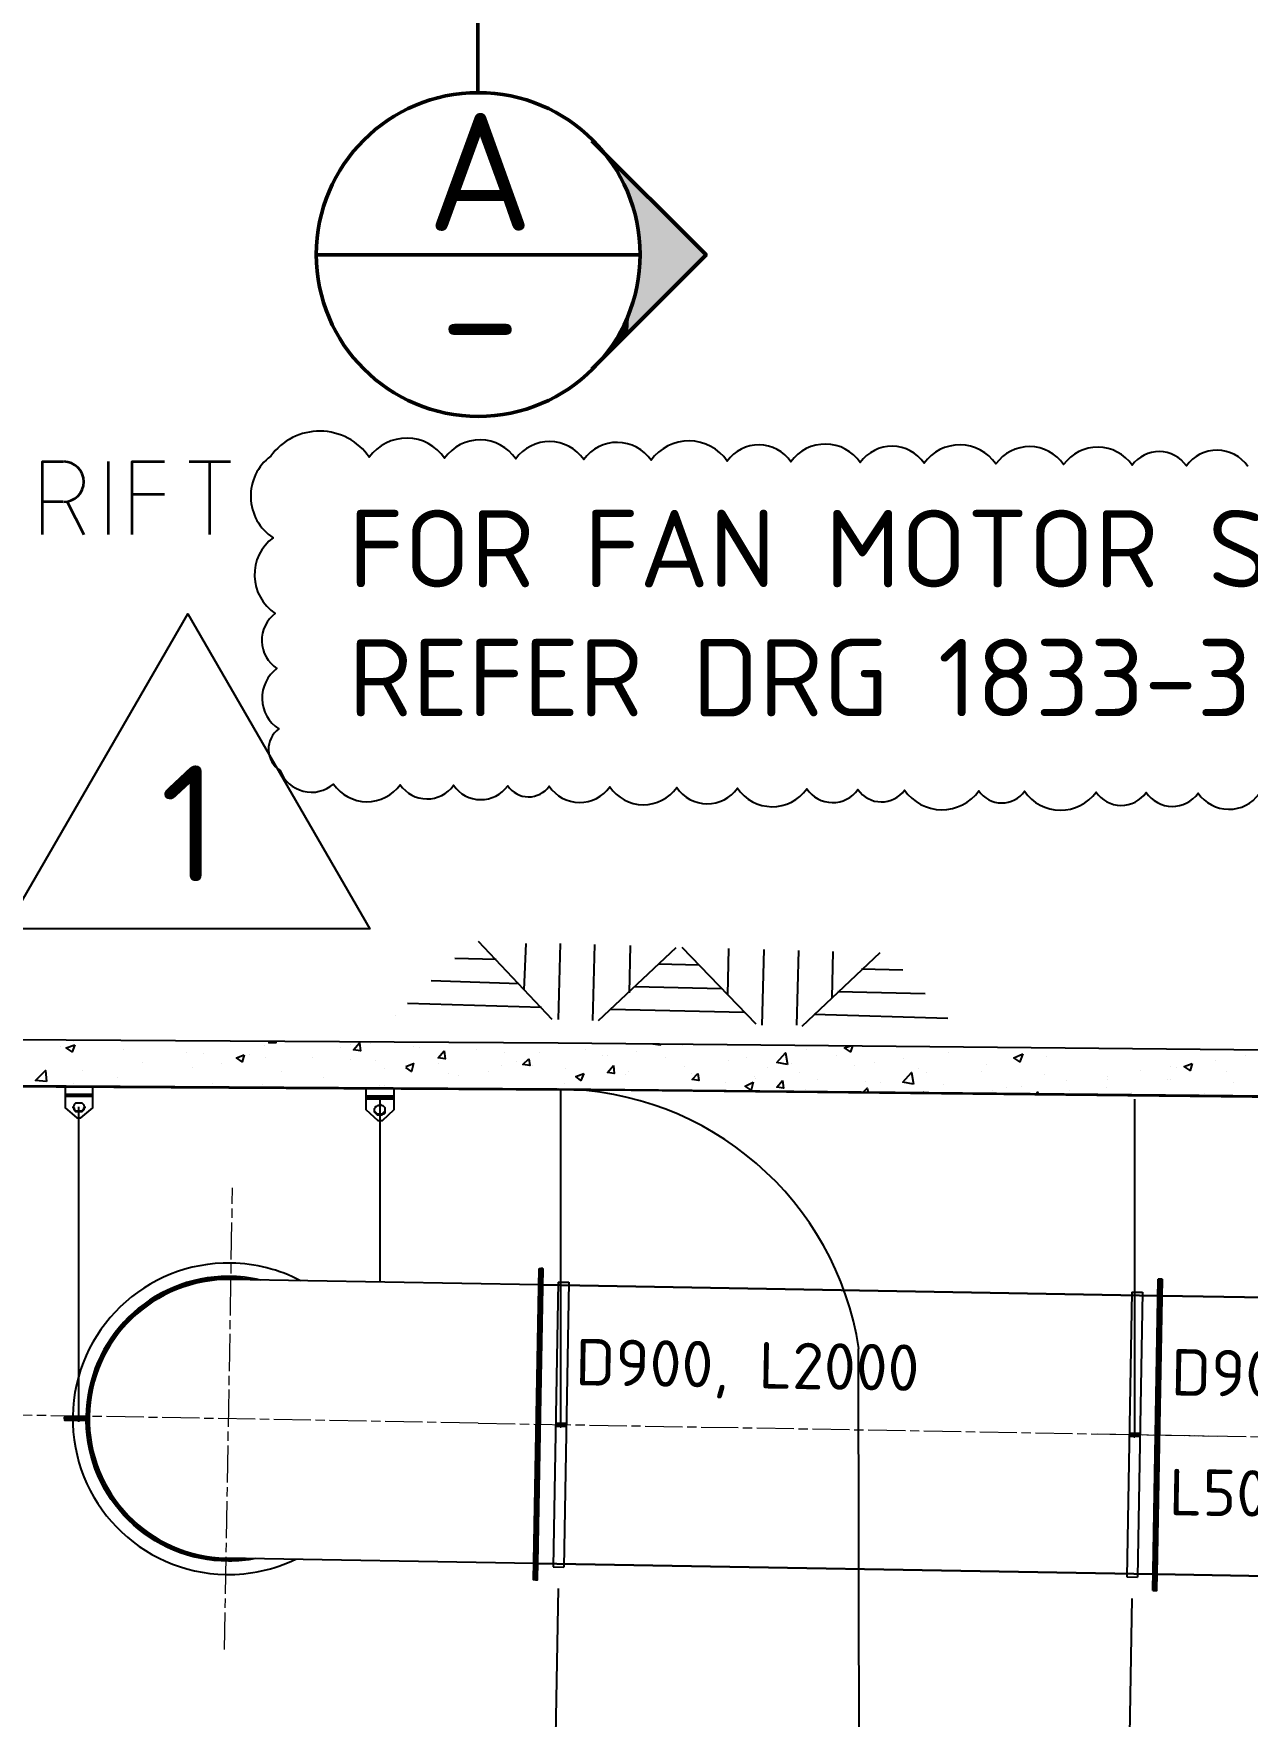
# Model space of a CAD drawing. Header units: inches. Extents: x 0 to 63075, y 0 to 44550.
# Drawn here: x 9265 to 13184, y 13735 to 19171 of the extents above; entities that cross this region are included whole.
import ezdxf

# ---------------------------------------------------------------- set-up
doc = ezdxf.new("R2010")
doc.units = ezdxf.units.IN
doc.header["$MEASUREMENT"] = 0
doc.linetypes.add('ACAD_ISO02W100', pattern=[15, 12, -3])
doc.linetypes.add('ACAD_ISO08W100', pattern=[36, 24, -3, 6, -3])
for name, color, linetype in [('PDF2_Geometry', 7, 'Continuous'), ('PDF_AXES', 7, 'Continuous'), ('PDF_Text', 7, 'Continuous')]:
    doc.layers.add(name, color=color, linetype=linetype)
doc.layers.add('PDF2_Solid Fills', color=7, linetype='Continuous', true_color=0x00338d)
doc.styles.add('PDF ISOCPEUR', font='isocpeur.ttf')

# ---------------------------------------------------------------- blocks, each defined once
blk = doc.blocks.new('1693_SIDE')
at = {"layer": 'PDF2_Geometry', "lineweight": 35}
for points in [[(-178007.1, -66182), (-178007.1, -65946.8), (-177940.3, -65946.8)], [(-177794.1, -66182), (-177794.1, -65946.8)], [(-177717.9, -66182), (-177717.9, -65946.8), (-177613, -65946.8)], [(-177533.5, -65946.8), (-177400.1, -65946.8)], [(-177466.8, -66182), (-177466.8, -65946.8)], [(-177940.3, -66077.1), (-178007.1, -66077.1)], [(-177927.6, -66077.1), (-177873.6, -66182)], [(-177717.9, -66051.7), (-177613, -66051.7)]]:
    blk.add_lwpolyline(points, dxfattribs=at)
at = {"layer": 'PDF2_Geometry', "color": 252, "lineweight": 25, "true_color": 0x939598}
for points in [[(-176360.9, -67748.7), (-176599.2, -67497.7)], [(-176446.7, -67504), (-176453, -67653.4)], [(-176335.5, -67504), (-176341.8, -67748.7)], [(-176224.2, -67507.2), (-176230.6, -67751.9)], [(-176109.8, -67510.4), (-176113, -67662.9)], [(-176542, -67554.9), (-176675.5, -67551.7)], [(-176211.5, -67751.9), (-175960.5, -67516.8)], [(-175703, -67764.6), (-175941.4, -67516.8)], [(-175792, -67519.9), (-175795.2, -67669.3)], [(-175677.6, -67523.1), (-175684, -67767.8)], [(-175566.4, -67526.3), (-175572.7, -67767.8)], [(-175553.7, -67771), (-175302.6, -67532.6)], [(-175455.2, -67529.5), (-175458.3, -67678.8)], [(-175887.4, -67574), (-176017.7, -67570.8)], [(-175229.5, -67589.8), (-175363, -67586.7)], [(-176468.9, -67634.3), (-176751.8, -67624.8)], [(-175814.3, -67650.2), (-176093.9, -67643.9)], [(-175156.4, -67666.1), (-175439.3, -67659.8)], [(-176395.8, -67710.6), (-176828, -67697.9)], [(-175741.2, -67726.5), (-176173.4, -67717)], [(-176866.2, -67736), (-176866.2, -67736)], [(-175083.3, -67745.6), (-175515.5, -67732.9)], [(-177949.9, -67837.7), (-177949.9, -67837.7)], [(-177905.4, -67818.7), (-177905.4, -67818.7)], [(-177288.8, -67834.6), (-177288.8, -67834.6)], [(-177253.9, -67818.7), (-177253.9, -67825), (-177276.1, -67825), (-177269.8, -67818.7)], [(-177215.7, -67821.8), (-177215.7, -67821.8)], [(-177012.4, -67831.4), (-177012.4, -67831.4)], [(-176948.8, -67828.2), (-176948.8, -67828.2)], [(-176809, -67837.7), (-176809, -67837.7)], [(-176316.4, -67828.2), (-176316.4, -67828.2)], [(-176036.7, -67828.2), (-176011.3, -67831.4), (-176011.3, -67828.2)], [(-175941.4, -67834.6), (-175941.4, -67834.6)], [(-175391.6, -67834.6), (-175397.9, -67853.6), (-175417, -67840.9), (-175397.9, -67834.6)], [(-183266.6, -67882.2), (-180934, -67949), (-176106.6, -67977.6), (-173399, -68006.2), (-165069.5, -68222.3)], [(-177746.5, -67847.3), (-177746.5, -67847.3)], [(-177682.9, -67888.6), (-177682.9, -67888.6)], [(-177543.1, -67856.8), (-177543.1, -67856.8)], [(-177485.9, -67860), (-177485.9, -67860)], [(-177428.7, -67891.8), (-177428.7, -67891.8)], [(-177339.7, -67863.2), (-177339.7, -67863.2)], [(-177285.7, -67872.7), (-177285.7, -67872.7)], [(-177136.3, -67872.7), (-177136.3, -67872.7)], [(-177044.1, -67840.9), (-177044.1, -67840.9)], [(-177012.4, -67879), (-177012.4, -67879)], [(-176932.9, -67882.2), (-176932.9, -67882.2)], [(-176834.4, -67901.3), (-176809, -67891.8), (-176815.3, -67917.2), (-176834.4, -67904.5)], [(-176789.9, -67840.9), (-176789.9, -67840.9)], [(-176729.5, -67891.8), (-176729.5, -67891.8)], [(-176707.3, -67879), (-176707.3, -67879)], [(-176605.6, -67847.3), (-176605.6, -67847.3)], [(-176516.6, -67856.8), (-176516.6, -67856.8)], [(-176475.3, -67885.4), (-176475.3, -67885.4)], [(-176402.2, -67856.8), (-176402.2, -67856.8)], [(-176252.8, -67847.3), (-176252.8, -67847.3)], [(-176198.8, -67866.3), (-176198.8, -67866.3)], [(-176182.9, -67866.3), (-176182.9, -67866.3)], [(-176087.6, -67853.6), (-176087.6, -67853.6)], [(-175995.4, -67872.7), (-175995.4, -67872.7)], [(-175792, -67882.2), (-175792, -67882.2)], [(-175734.8, -67872.7), (-175734.8, -67872.7)], [(-175588.6, -67891.8), (-175588.6, -67891.8)], [(-175541, -67847.3), (-175541, -67847.3)], [(-175442.4, -67866.3), (-175442.4, -67866.3)], [(-175321.7, -67888.6), (-175321.7, -67888.6)], [(-175226.3, -67875.9), (-175226.3, -67875.9)], [(-175080.2, -67856.8), (-175080.2, -67856.8)], [(-174959.4, -67894.9), (-174959.4, -67894.9)], [(-174765.5, -67869.5), (-174765.5, -67869.5)], [(-174218.9, -67882.2), (-174218.9, -67882.2)], [(-174123.6, -67866.3), (-174123.6, -67866.3)], [(-177876.8, -67914), (-177876.8, -67914)], [(-177765.5, -67936.2), (-177765.5, -67936.2)], [(-177524, -67904.5), (-177524, -67904.5)], [(-177234.8, -67917.2), (-177234.8, -67917.2)], [(-177101.3, -67936.2), (-177101.3, -67936.2)], [(-176904.3, -67907.6), (-176904.3, -67907.6)], [(-176697.7, -67923.5), (-176697.7, -67923.5)], [(-176662.8, -67929.9), (-176662.8, -67929.9)], [(-176567.4, -67917.2), (-176567.4, -67917.2)], [(-176526.1, -67898.1), (-176526.1, -67898.1)], [(-176424.4, -67898.1), (-176424.4, -67898.1)], [(-176319.6, -67907.6), (-176319.6, -67907.6)], [(-176125.7, -67926.7), (-176125.7, -67926.7)], [(-176116.2, -67917.2), (-176116.2, -67917.2)], [(-175935, -67901.3), (-175935, -67901.3)], [(-175912.8, -67923.5), (-175912.8, -67923.5)], [(-175887.4, -67942.6), (-175887.4, -67942.6)], [(-175709.4, -67933.1), (-175709.4, -67933.1)], [(-175706.2, -67939.4), (-175706.2, -67939.4)], [(-175664.9, -67904.5), (-175664.9, -67904.5)], [(-175563.2, -67920.4), (-175563.2, -67920.4)], [(-175506, -67942.6), (-175506, -67942.6)], [(-175385.2, -67898.1), (-175385.2, -67898.1)], [(-175350.3, -67949), (-175350.3, -67949)], [(-175178.7, -67907.6), (-175178.7, -67907.6)], [(-175153.2, -67920.4), (-175153.2, -67920.4)], [(-174975.3, -67917.2), (-174975.3, -67917.2)], [(-174771.9, -67926.7), (-174771.9, -67926.7)], [(-174702, -67945.8), (-174702, -67945.8)], [(-174568.5, -67933.1), (-174568.5, -67933.1)], [(-174568.5, -67942.6), (-174568.5, -67942.6)], [(-174460.4, -67914), (-174460.4, -67914)], [(-174374.6, -67942.6), (-174374.6, -67942.6)], [(-174365.1, -67901.3), (-174365.1, -67901.3)], [(-174365.1, -67942.6), (-174365.1, -67942.6)], [(-174346, -67904.5), (-174346, -67904.5)], [(-174184, -67917.2), (-174184, -67917.2)], [(-177908.5, -67955.3), (-177908.5, -67955.3)], [(-177457.3, -67955.3), (-177457.3, -67955.3)], [(-177295.2, -67958.5), (-177295.2, -67958.5)], [(-176920.2, -67961.7), (-176920.2, -67961.7)], [(-176904.3, -67961.7), (-176904.3, -67961.7)], [(-176322.7, -67955.3), (-176322.7, -67955.3)], [(-175801.6, -67952.1), (-175801.6, -67952.1)], [(-175544.1, -67974.4), (-175544.1, -67974.4)], [(-175356.6, -67983.9), (-175343.9, -67971.2), (-175340.7, -67983.9)], [(-175302.6, -67952.1), (-175302.6, -67952.1)], [(-175169.1, -67987.1), (-175162.8, -67983.9), (-175162.8, -67987.1)], [(-175099.2, -67958.5), (-175099.2, -67958.5)], [(-174940.3, -67977.6), (-174940.3, -67977.6)], [(-174895.8, -67968), (-174895.8, -67968)], [(-174845, -67964.8), (-174845, -67964.8)], [(-174797.3, -67990.3), (-174794.1, -67983.9), (-174791, -67990.3)], [(-174791, -67980.7), (-174791, -67980.7)], [(-174692.4, -67977.6), (-174692.4, -67977.6)], [(-174571.7, -67968), (-174571.7, -67968)], [(-174489.1, -67983.9), (-174489.1, -67983.9)], [(-174285.7, -67993.4), (-174285.7, -67993.4)], [(-174253.9, -67987.1), (-174253.9, -67987.1)], [(-174161.7, -67952.1), (-174161.7, -67952.1)], [(-165069.5, -75258.3), (-175363, -74950), (-175372.5, -68813.4)]]:
    blk.add_lwpolyline(points, dxfattribs=at)
for points in [[(-183269.8, -67729.7), (-180934, -67796.4), (-176341.8, -67825), (-173395.8, -67853.6), (-165066.4, -68069.7), (-165066.4, -68219.1), (-173399, -68003), (-176345, -67974.4), (-180934, -67945.8), (-183269.8, -67879)], [(-177902.2, -67831.4), (-177911.7, -67853.6), (-177930.8, -67840.9)], [(-176983.8, -67825), (-176980.6, -67850.4), (-177002.8, -67847.3)], [(-177355.6, -67863.2), (-177361.9, -67885.4), (-177381, -67872.7)], [(-176710.5, -67850.4), (-176707.3, -67875.9), (-176729.5, -67872.7)], [(-176437.1, -67875.9), (-176434, -67898.1), (-176456.2, -67894.9)], [(-175601.3, -67894.9), (-175636.3, -67888.6), (-175607.7, -67856.8)], [(-174841.8, -67860), (-174851.3, -67885.4), (-174870.4, -67872.7)], [(-174295.2, -67891.8), (-174301.5, -67914), (-174320.6, -67901.3)], [(-177994.4, -67949), (-178029.3, -67945.8), (-177997.5, -67914)], [(-176259.2, -67923.5), (-176268.7, -67945.8), (-176284.6, -67933.1)], [(-176163.8, -67898.1), (-176160.7, -67923.5), (-176182.9, -67920.4)], [(-175890.5, -67923.5), (-175887.4, -67945.8), (-175909.6, -67942.6)], [(-175617.2, -67945.8), (-175614.1, -67971.2), (-175636.3, -67968)], [(-175194.6, -67958.5), (-175229.5, -67952.1), (-175200.9, -67920.4)], [(-175712.6, -67952.1), (-175718.9, -67977.6), (-175738, -67964.8)]]:
    blk.add_lwpolyline(points, close=True, dxfattribs=at)
at = {"layer": 'PDF2_Geometry', "lineweight": 35}
blk.add_arc((-177938.7, -66012), 65.1, 270, 90, dxfattribs=at)
at = {"layer": 'PDF2_Geometry', "color": 252, "lineweight": 25, "true_color": 0x939598}
blk.add_arc((-176346.6, -68961.1), 986.8, 8.7124, 89.6486, dxfattribs=at)
blk = doc.blocks.new('FAN_DUCT_2000')
at = {"lineweight": 30}
for p, q in [((32135.5, -18994.6), (32135.5, -18094.6)), ((32135.5, -18094.6), (34123.5, -18094.6)), ((34123.5, -18094.6), (34123.5, -18994.6)), ((32135.5, -18994.6), (34123.5, -18994.6))]:
    blk.add_line(p, q, dxfattribs=at)
at = {"linetype": 'ACAD_ISO08W100', "lineweight": 0, "ltscale": 5}
blk.add_lwpolyline([(34323.5, -18544.6), (31935.5, -18544.6)], dxfattribs=at)
at = {"layer": 'PDF_AXES', "lineweight": 30}
for points in [[(32135.5, -18041.6), (32129.5, -18041.6), (32129.5, -19047.6), (32135.5, -19047.6)], [(34129.5, -18041.6), (34123.5, -18041.6), (34123.5, -19047.6), (34129.5, -19047.6)]]:
    blk.add_lwpolyline(points, close=True, dxfattribs=at)
at = {"layer": 'PDF_Text', "insert": (34012.6, -18730.3), "char_height": 150, "attachment_point": 4, "rotation": 180, "style": 'PDF ISOCPEUR'}
blk.add_mtext('D900, L2000', dxfattribs=at)
blk = doc.blocks.new('FAN_DUCT_500')
at = {"lineweight": 30}
for p, q in [((39079.8, -18994.6), (39079.8, -18094.6)), ((39079.8, -18094.6), (39567.8, -18094.6)), ((39567.8, -18094.6), (39567.8, -18994.6)), ((39079.8, -18994.6), (39567.8, -18994.6))]:
    blk.add_line(p, q, dxfattribs=at)
at = {"linetype": 'ACAD_ISO08W100', "lineweight": 0, "ltscale": 5}
blk.add_lwpolyline([(39767.8, -18544.6), (38879.8, -18544.6)], dxfattribs=at)
at = {"layer": 'PDF_AXES', "lineweight": 30}
for points in [[(39079.8, -18041.6), (39073.8, -18041.6), (39073.8, -19047.6), (39079.8, -19047.6)], [(39573.8, -18041.6), (39567.8, -18041.6), (39567.8, -19047.6), (39573.8, -19047.6)]]:
    blk.add_lwpolyline(points, close=True, dxfattribs=at)
at = {"layer": 'PDF_Text', "char_height": 150, "attachment_point": 4, "rotation": 180, "style": 'PDF ISOCPEUR'}
for s, insert in [('L500', (39533.2, -18361.4)), ('D900', (39533.2, -18748.4))]:
    blk.add_mtext(s, dxfattribs=dict(at, insert=insert))

msp = doc.modelspace()

# ---------------------------------------------------------------- linework, layer by layer
for p, q in [((10968, 14682.7), (10968, 15760.6)), ((12820.8, 14650.4), (12820.8, 15728.3)), ((10896.3, 15128.6), (9902.5, 15146)), ((10958.5, 15137.6), (10942.4, 14217.7)), ((10958.5, 15137.6), (10993.5, 15136.9)), ((10993.5, 15136.9), (10977.4, 14217.1)), ((12811.2, 15105.2), (12795.1, 14185.4)), ((12811.2, 15105.2), (12846.2, 15104.6)), ((12846.2, 15104.6), (12830.1, 14184.8)), ((10950.5, 14682.6), (10985.5, 14682)), ((10950.5, 14677.6), (10985.4, 14677)), ((10950.4, 14672.6), (10985.4, 14672)), ((12803.1, 14640.3), (12838.1, 14639.7)), ((12803.2, 14645.3), (12838.2, 14644.7)), ((12803.3, 14650.3), (12838.3, 14649.7)), ((10880.6, 14228.8), (9886.8, 14246.1)), ((10942.4, 14217.7), (10977.4, 14217.1)), ((10958.7, 14147.4), (10915.1, 11647.8)), ((12795.1, 14185.4), (12830.1, 14184.8)), ((12811.5, 14115.1), (12767.8, 11615.5))]:
    msp.add_line(p, q)
at = {"linetype": 'ACAD_ISO02W100'}
for p, q in [((10959.9, 14672.5), (10960, 14682.5)), ((10975.9, 14672.2), (10976, 14682.2)), ((12812.6, 14640.1), (12812.8, 14650.1)), ((12828.6, 14639.9), (12828.8, 14649.9))]:
    msp.add_line(p, q, dxfattribs=at)
for points in [[(13186.3, 17772.2, 0.520567), (12987.6, 17774.3, 0.520567), (12812.4, 17776.2, 0.520567), (12591.1, 17778.5, 0.520567), (12372.4, 17780.8, 0.520567), (12140.6, 17783.2, 0.520567), (11934.7, 17785.4, 0.520567), (11710.8, 17787.7, 0.520567), (11504.7, 17789.9, 0.520567), (11259.1, 17792.5, 0.520567), (11041.6, 17794.8, 0.520567), (10822.3, 17797.1, 0.520567), (10592.3, 17799.5, 0.520567), (10349.2, 17802.1, 0.520567), (10030.7, 17805.4, 0.520567), (10038.5, 17542.4, 0.520567), (10045.7, 17297.9, 0.520567), (10051, 17119.9, 0.520567), (10056.8, 16924.6, 0.520567), (10060.8, 16790.3, 0.520567), (10233.8, 16746.6, 0.520567), (10449, 16744.4, 0.520567), (10621.5, 16742.6, 0.520567), (10796.1, 16740.7, 0.520567), (10930, 16739.3, 0.520567), (11125.6, 16737.3, 0.520567), (11341.8, 16735, 0.520567), (11537.7, 16732.9, 0.520567), (11761.6, 16730.6, 0.520567), (11927, 16728.8, 0.520567), (12077.5, 16727.3, 0.520567), (12317.5, 16724.7, 0.520567), (12465.3, 16723.2, 0.520567), (12695.8, 16720.8, 0.520567), (12857.9, 16719.1, 0.520567), (13025.6, 16717.3, 0.520567), (13222.6, 16715.2, 0.520567)], [(9969.7, 15144.8, 0.041484), (9894.6, 15151.1, 0.413116), (9439.6, 14697.8, -0.36102), (9437.6, 14696.1), (9364.6, 14696.1), (9364.6, 14701.1), (9432.7, 14701.1)], [(9997.8, 15144.3, 0.056647), (9894.6, 15156.1, 0.409805), (9434.7, 14703, -0.402985), (9432.7, 14701.1), (9432.6, 14701.1)], [(9954, 14245, -0.032745), (9894.6, 14241.1, -0.413116), (9439.6, 14694.4, 0.36102), (9437.6, 14696.1), (9364.6, 14696.1), (9364.6, 14691.1), (9432.7, 14691.1)], [(9982.1, 14244.5, -0.047897), (9894.6, 14236.1, -0.409805), (9434.7, 14689.1, 0.402985), (9432.7, 14691.1), (9432.6, 14691.1)]]:
    msp.add_lwpolyline(points, format="xyb")
msp.add_lwpolyline([(9175.5, 16279), (9763, 17296.6), (10351.4, 16279), (9175.5, 16279)])
at = {"linetype": 'ACAD_ISO08W100', "lineweight": 0, "ltscale": 5}
for points in [[(9881.6, 13950.3), (9907.6, 15441.8)], [(10700.5, 14682), (9209, 14708)], [(10967.8, 14666.5), (10967.9, 14677.3), (10968.1, 14688.1)], [(12820.5, 14634.2), (12820.7, 14645), (12820.9, 14655.8)]]:
    msp.add_lwpolyline(points, dxfattribs=at)
msp.add_lwpolyline([(10897.2, 15181.6), (10903.2, 15181.5), (10885.7, 14175.7), (10879.7, 14175.8)], close=True)
for radius, start, end in [(503, 89, 269), (503, 62.4612, 89), (450, 89, 269), (503, 269, 295.5388)]:
    msp.add_arc((9894.6, 14696.1), radius, start, end)
at = {"layer": 'PDF2_Geometry', "lineweight": 50}
for points in [[(10699.3, 18976.8), (10699.3, 19730)], [(11067.9, 18824.3), (11436.6, 18455.7), (11067.9, 18087)], [(10178.1, 18455.7), (11220.5, 18455.7)]]:
    msp.add_lwpolyline(points, dxfattribs=at)
at = {"layer": 'PDF2_Geometry', "lineweight": 25}
for points in [[(9367.1, 15773.4), (9367.1, 15744.8), (9367.1, 15741.6), (9367.1, 15738.4), (9367.1, 15735.3), (9367.1, 15700.3), (9405.2, 15668.5), (9417.9, 15668.5), (9456.1, 15700.3), (9456.1, 15735.3), (9456.1, 15738.4)], [(9367.1, 15744.8), (9456.1, 15744.8), (9456.1, 15767)], [(9367.1, 15738.4), (9456.1, 15738.4), (9456.1, 15741.6), (9367.1, 15741.6), (9456.1, 15741.6), (9456.1, 15744.8)], [(10428.5, 15760.7), (10428.5, 15738.4), (10428.5, 15735.3), (10428.5, 15732.1), (10428.5, 15728.9), (10428.5, 15725.7), (10428.5, 15693.9), (10390.4, 15659), (10377.7, 15659), (10339.5, 15693.9), (10339.5, 15725.7), (10339.5, 15728.9)], [(10428.5, 15738.4), (10339.5, 15738.4), (10339.5, 15760.7)], [(10428.5, 15735.3), (10339.5, 15735.3), (10339.5, 15738.4)], [(10428.5, 15732.1), (10339.5, 15732.1), (10339.5, 15735.3)], [(10428.5, 15728.9), (10339.5, 15728.9), (10339.5, 15732.1)], [(10384, 15137.6), (10384, 15725.7)], [(9392.5, 15703.5), (9395.7, 15700.3), (9395.7, 15697.1), (9398.8, 15693.9), (9402, 15690.8), (9405.2, 15690.8), (9408.4, 15690.8), (9414.7, 15690.8), (9417.9, 15690.8), (9421.1, 15690.8), (9424.3, 15693.9), (9427.5, 15697.1), (9427.5, 15700.3), (9430.6, 15703.5)], [(9411.6, 14686.5), (9411.6, 15703.5)], [(10365, 15693.9), (10365, 15690.8), (10368.1, 15687.6), (10371.3, 15684.4), (10374.5, 15681.2), (10377.7, 15681.2), (10380.8, 15681.2), (10384, 15681.2), (10387.2, 15681.2), (10390.4, 15681.2), (10393.6, 15684.4), (10396.7, 15687.6), (10399.9, 15687.6), (10399.9, 15690.8), (10399.9, 15693.9), (10399.9, 15697.1), (10399.9, 15700.3), (10396.7, 15703.5), (10393.6, 15706.7), (10390.4, 15706.7), (10387.2, 15709.8), (10384, 15709.8), (10380.8, 15709.8), (10377.7, 15706.7), (10374.5, 15706.7), (10371.3, 15703.5), (10368.1, 15703.5), (10368.1, 15700.3), (10365, 15697.1), (10365, 15693.9), (10365, 15690.8), (10365, 15687.6), (10368.1, 15684.4), (10371.3, 15681.2), (10374.5, 15678.1), (10377.7, 15678.1), (10380.8, 15678.1), (10384, 15678.1), (10387.2, 15678.1), (10390.4, 15678.1), (10393.6, 15681.2), (10396.7, 15681.2), (10399.9, 15684.4), (10399.9, 15687.6), (10399.9, 15690.8), (10399.9, 15693.9)]]:
    msp.add_lwpolyline(points, dxfattribs=at)
msp.add_lwpolyline([(9392.5, 15700.3), (9392.5, 15703.5), (9395.7, 15706.7), (9395.7, 15709.8), (9398.8, 15713), (9402, 15716.2), (9405.2, 15716.2), (9408.4, 15716.2), (9411.6, 15716.2), (9414.7, 15716.2), (9417.9, 15716.2), (9421.1, 15716.2), (9424.3, 15713), (9427.5, 15709.8), (9427.5, 15706.7), (9430.6, 15703.5), (9430.6, 15700.3), (9427.5, 15697.1), (9427.5, 15693.9), (9424.3, 15690.8), (9421.1, 15687.6), (9417.9, 15687.6), (9414.7, 15687.6), (9411.6, 15687.6), (9408.4, 15687.6), (9405.2, 15687.6), (9402, 15687.6), (9398.8, 15690.8), (9395.7, 15693.9), (9395.7, 15697.1)], close=True, dxfattribs=at)
at = {"layer": 'PDF2_Geometry', "lineweight": 50}
msp.add_circle((10700.9, 18457.2), 522.8, dxfattribs=at)
at = {"layer": 'PDF2_Solid Fills', "color": 7, "transparency": 33554559}
for points in [[(11067.9, 18824.3), (11125.1, 18770.3), (11115.6, 18770.3)], [(11125.1, 18770.3), (11115.6, 18770.3), (11185.5, 18706.7)], [(11115.6, 18770.3), (11185.5, 18706.7), (11156.9, 18706.7)], [(11185.5, 18706.7), (11156.9, 18706.7), (11255.4, 18640)], [(11156.9, 18706.7), (11255.4, 18640), (11188.7, 18640)], [(11255.4, 18640), (11188.7, 18640), (11325.3, 18566.9)], [(11188.7, 18640), (11325.3, 18566.9), (11207.8, 18566.9)], [(11325.3, 18566.9), (11207.8, 18566.9), (11398.4, 18493.8)], [(11207.8, 18566.9), (11398.4, 18493.8), (11220.5, 18493.8)], [(11398.4, 18493.8), (11220.5, 18493.8), (11436.6, 18455.7)], [(11220.5, 18493.8), (11436.6, 18455.7), (11220.5, 18455.7)], [(11436.6, 18455.7), (11220.5, 18455.7), (11398.4, 18420.7)], [(11220.5, 18455.7), (11398.4, 18420.7), (11220.5, 18420.7)], [(11220.5, 18420.7), (11325.3, 18344.4), (11207.8, 18344.4)], [(11398.4, 18420.7), (11220.5, 18420.7), (11325.3, 18344.4)], [(11207.8, 18344.4), (11255.4, 18274.5), (11188.7, 18274.5)], [(11325.3, 18344.4), (11207.8, 18344.4), (11255.4, 18274.5)], [(11188.7, 18274.5), (11185.5, 18207.8), (11156.9, 18207.8)], [(11255.4, 18274.5), (11188.7, 18274.5), (11185.5, 18207.8)], [(11156.9, 18207.8), (11115.6, 18144.2), (11125.1, 18144.2)], [(11156.9, 18207.8), (11185.5, 18207.8), (11125.1, 18144.2)], [(11115.6, 18144.2), (11125.1, 18144.2), (11067.9, 18087)]]:
    msp.add_solid(points, dxfattribs=at)

# ---------------------------------------------------------------- block references
msp.add_blockref('1693_SIDE', (187301, 83735.1))
for name, p, rotation in [('FAN_DUCT_2000', (44695.1, -4458.8), 179), ('FAN_DUCT_500', (52138.3, -4588.7), 178.9999999999963)]:
    msp.add_blockref(name, p, dxfattribs=dict(rotation=rotation))

# ---------------------------------------------------------------- texts
at = {"layer": 'PDF_Text', "char_height": 380.58, "attachment_point": 5, "style": 'PDF ISOCPEUR'}
for s, insert in [('\\pxqc;A', (10706.8, 18724)), ('\\pxqc;-', (10706.8, 18254.7))]:
    msp.add_mtext(s, dxfattribs=dict(at, insert=insert))
at = {"layer": 'PDF_Text', "lineweight": 30, "attachment_point": 7, "style": 'PDF ISOCPEUR'}
for s, insert, char_height in [('FOR FAN MOTOR SUSPENSION DETAIL^JREFER DRG 1833-35-C2-8000', (10281.9, 16965.3), 250), ('1', (9673.8, 16431.6), 375.1)]:
    msp.add_mtext(s, dxfattribs=dict(at, insert=insert, char_height=char_height))

doc.saveas('drawing.dxf')
